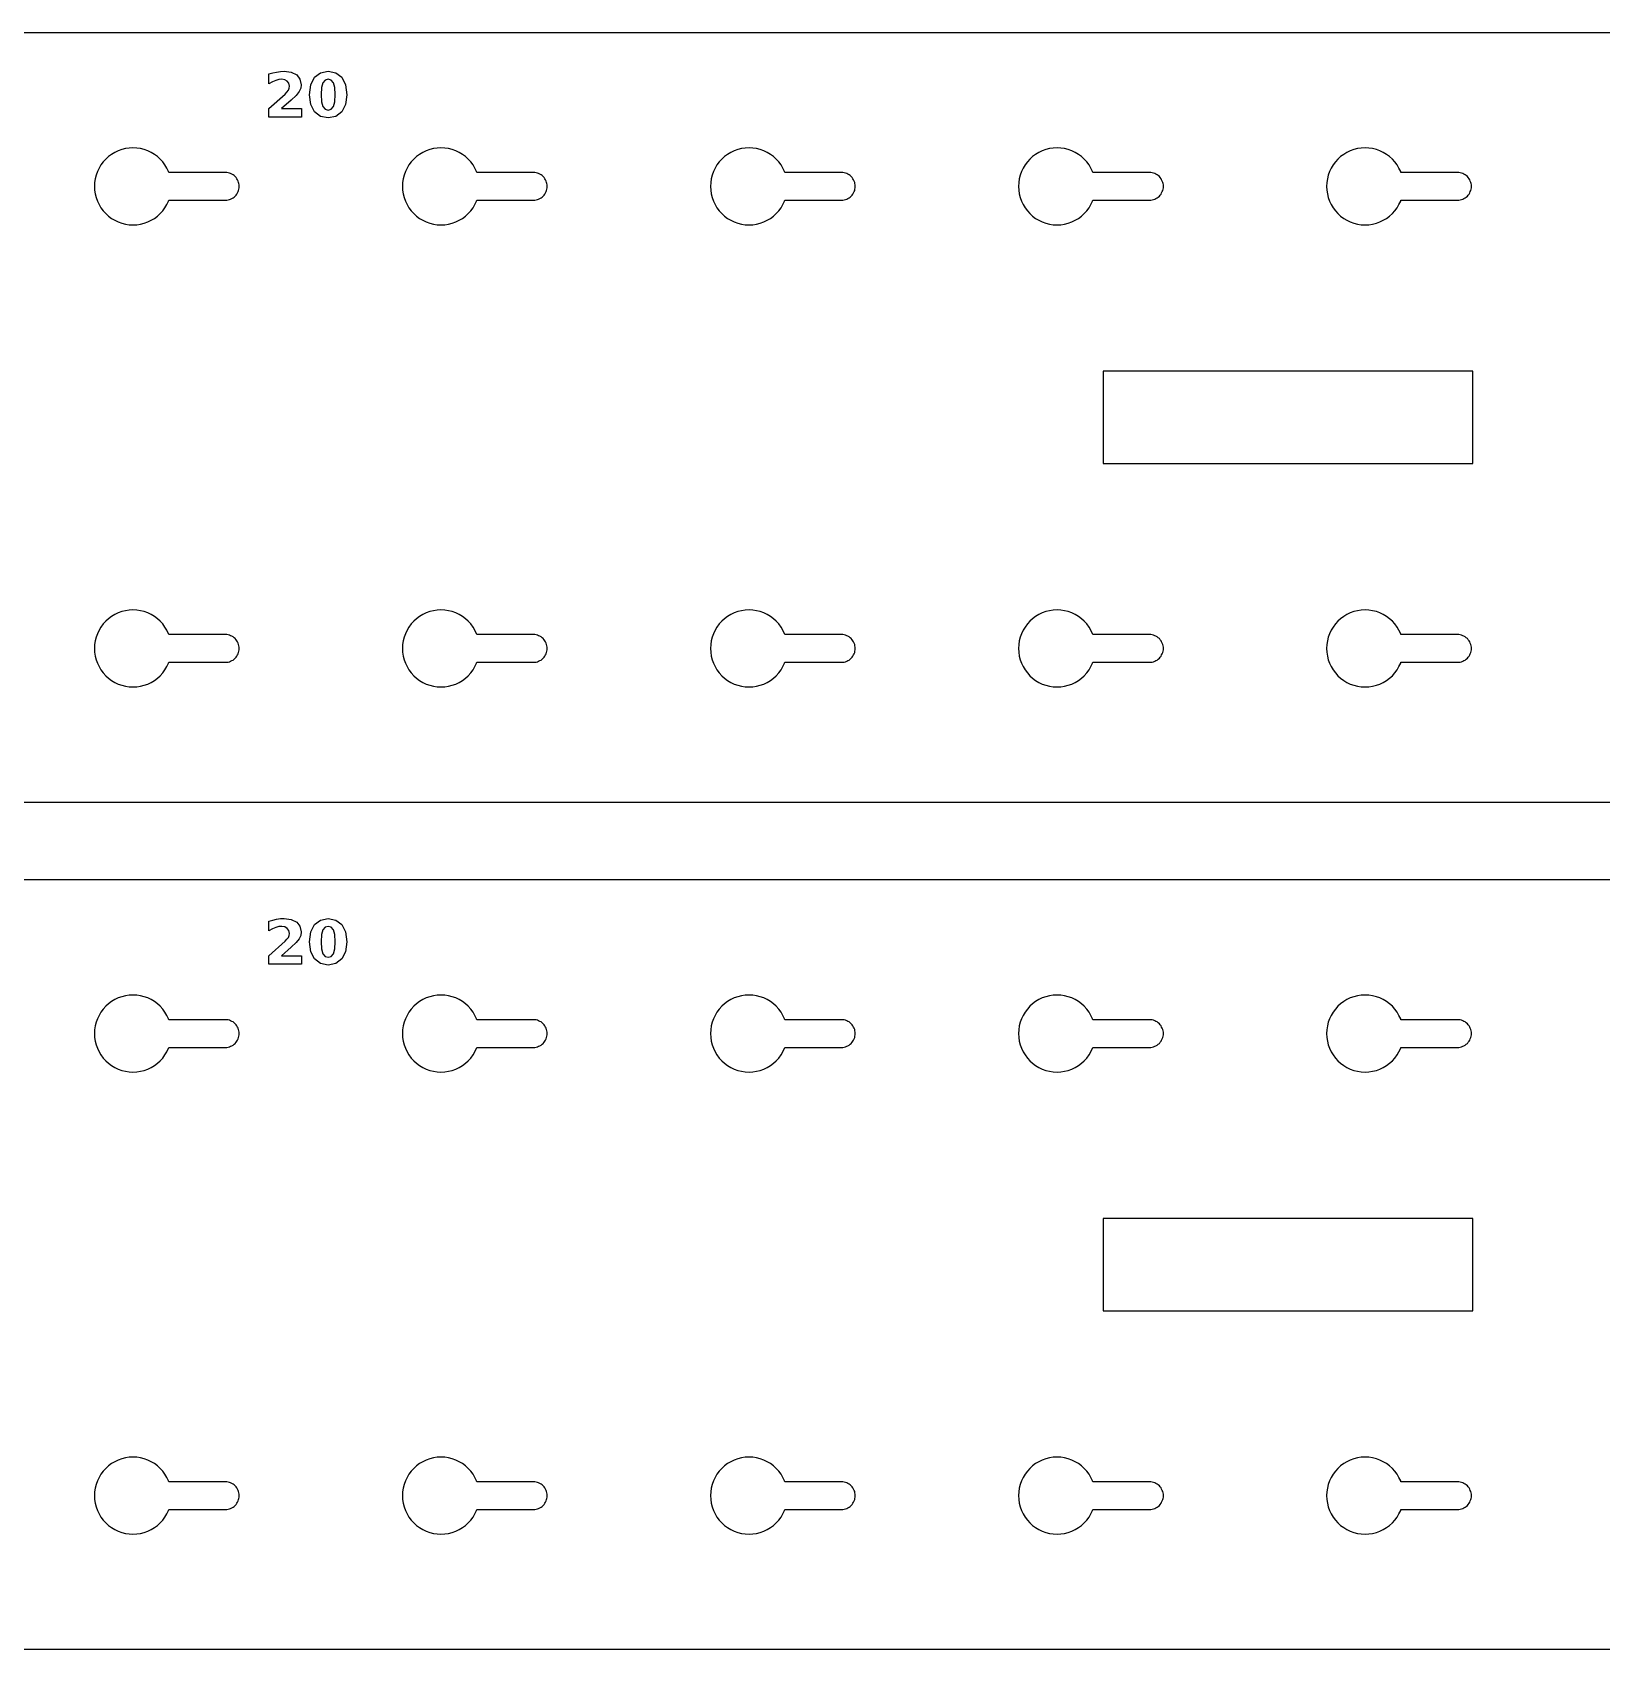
# Model space of a CAD drawing. Header units: millimetres. Extents: x 12 to 808, y 12 to 450.
# Drawn here: x 212 to 313.9, y 12.5 to 117.5 of the extents above; entities that cross this region are included whole.
import ezdxf

# ---------------------------------------------------------------- set-up
doc = ezdxf.new("R2010")
doc.units = ezdxf.units.MM
doc.layers.add('CUT', color=1, linetype='Continuous')
doc.layers.add('ENGRAVE', color=5, linetype='Continuous')

msp = doc.modelspace()

# ---------------------------------------------------------------- linework, layer by layer
at = {"layer": 'CUT', "color": 1}
for points in [[(12.5, 112.5), (18.5, 112.5), (18.5, 117.5), (758.5, 117.5), (758.5, 112.5), (764.5, 112.5), (764.5, 72.5), (758.5, 72.5), (758.5, 67.5), (18.5, 67.5), (18.5, 72.5), (12.5, 72.5)], [(220.09, 105.57), (220.27, 105.73), (220.43, 105.91), (220.58, 106.11), (220.7, 106.32), (220.81, 106.54), (220.83, 106.6), (224.5, 106.6), (224.59, 106.6), (224.68, 106.62), (224.76, 106.64), (224.84, 106.67), (224.92, 106.71), (225, 106.75), (225.07, 106.8), (225.14, 106.86), (225.2, 106.93), (225.25, 107), (225.29, 107.08), (225.33, 107.16), (225.36, 107.24), (225.38, 107.32), (225.4, 107.41), (225.4, 107.5), (225.4, 107.59), (225.38, 107.68), (225.36, 107.76), (225.33, 107.84), (225.29, 107.92), (225.25, 108), (225.2, 108.07), (225.14, 108.14), (225.07, 108.2), (225, 108.25), (224.92, 108.29), (224.84, 108.33), (224.76, 108.36), (224.68, 108.38), (224.59, 108.4), (224.5, 108.4), (220.83, 108.4), (220.81, 108.46), (220.7, 108.68), (220.58, 108.89), (220.43, 109.09), (220.27, 109.27), (220.09, 109.43), (219.89, 109.58), (219.68, 109.7), (219.46, 109.81), (219.23, 109.89), (218.99, 109.95), (218.75, 109.99), (218.5, 110), (218.25, 109.99), (218.01, 109.95), (217.77, 109.89), (217.54, 109.81), (217.32, 109.7), (217.11, 109.58), (216.91, 109.43), (216.73, 109.27), (216.57, 109.09), (216.42, 108.89), (216.3, 108.68), (216.19, 108.46), (216.11, 108.23), (216.05, 107.99), (216.01, 107.75), (216, 107.5), (216.01, 107.25), (216.05, 107.01), (216.11, 106.77), (216.19, 106.54), (216.3, 106.32), (216.42, 106.11), (216.57, 105.91), (216.73, 105.73), (216.91, 105.57), (217.11, 105.42), (217.32, 105.3), (217.54, 105.19), (217.77, 105.11), (218.01, 105.05), (218.25, 105.01), (218.5, 105), (218.75, 105.01), (218.99, 105.05), (219.23, 105.11), (219.46, 105.19), (219.68, 105.3), (219.89, 105.42)], [(239.89, 105.42), (240.09, 105.57), (240.27, 105.73), (240.43, 105.91), (240.58, 106.11), (240.7, 106.32), (240.81, 106.54), (240.83, 106.6), (244.5, 106.6), (244.59, 106.6), (244.68, 106.62), (244.76, 106.64), (244.84, 106.67), (244.92, 106.71), (245, 106.75), (245.07, 106.8), (245.14, 106.86), (245.2, 106.93), (245.25, 107), (245.29, 107.08), (245.33, 107.16), (245.36, 107.24), (245.38, 107.32), (245.4, 107.41), (245.4, 107.5), (245.4, 107.59), (245.38, 107.68), (245.36, 107.76), (245.33, 107.84), (245.29, 107.92), (245.25, 108), (245.2, 108.07), (245.14, 108.14), (245.07, 108.2), (245, 108.25), (244.92, 108.29), (244.84, 108.33), (244.76, 108.36), (244.68, 108.38), (244.59, 108.4), (244.5, 108.4), (240.83, 108.4), (240.81, 108.46), (240.7, 108.68), (240.58, 108.89), (240.43, 109.09), (240.27, 109.27), (240.09, 109.43), (239.89, 109.58), (239.68, 109.7), (239.46, 109.81), (239.23, 109.89), (238.99, 109.95), (238.75, 109.99), (238.5, 110), (238.25, 109.99), (238.01, 109.95), (237.77, 109.89), (237.54, 109.81), (237.32, 109.7), (237.11, 109.58), (236.91, 109.43), (236.73, 109.27), (236.57, 109.09), (236.42, 108.89), (236.3, 108.68), (236.19, 108.46), (236.11, 108.23), (236.05, 107.99), (236.01, 107.75), (236, 107.5), (236.01, 107.25), (236.05, 107.01), (236.11, 106.77), (236.19, 106.54), (236.3, 106.32), (236.42, 106.11), (236.57, 105.91), (236.73, 105.73), (236.91, 105.57), (237.11, 105.42), (237.32, 105.3), (237.54, 105.19), (237.77, 105.11), (238.01, 105.05), (238.25, 105.01), (238.5, 105), (238.75, 105.01), (238.99, 105.05), (239.23, 105.11), (239.46, 105.19), (239.68, 105.3)], [(260.09, 105.57), (260.27, 105.73), (260.43, 105.91), (260.58, 106.11), (260.7, 106.32), (260.81, 106.54), (260.83, 106.6), (264.5, 106.6), (264.59, 106.6), (264.68, 106.62), (264.76, 106.64), (264.84, 106.67), (264.92, 106.71), (265, 106.75), (265.07, 106.8), (265.14, 106.86), (265.2, 106.93), (265.25, 107), (265.29, 107.08), (265.33, 107.16), (265.36, 107.24), (265.38, 107.32), (265.4, 107.41), (265.4, 107.5), (265.4, 107.59), (265.38, 107.68), (265.36, 107.76), (265.33, 107.84), (265.29, 107.92), (265.25, 108), (265.2, 108.07), (265.14, 108.14), (265.07, 108.2), (265, 108.25), (264.92, 108.29), (264.84, 108.33), (264.76, 108.36), (264.68, 108.38), (264.59, 108.4), (264.5, 108.4), (260.83, 108.4), (260.81, 108.46), (260.7, 108.68), (260.58, 108.89), (260.43, 109.09), (260.27, 109.27), (260.09, 109.43), (259.89, 109.58), (259.68, 109.7), (259.46, 109.81), (259.23, 109.89), (258.99, 109.95), (258.75, 109.99), (258.5, 110), (258.25, 109.99), (258.01, 109.95), (257.77, 109.89), (257.54, 109.81), (257.32, 109.7), (257.11, 109.58), (256.91, 109.43), (256.73, 109.27), (256.57, 109.09), (256.42, 108.89), (256.3, 108.68), (256.19, 108.46), (256.11, 108.23), (256.05, 107.99), (256.01, 107.75), (256, 107.5), (256.01, 107.25), (256.05, 107.01), (256.11, 106.77), (256.19, 106.54), (256.3, 106.32), (256.42, 106.11), (256.57, 105.91), (256.73, 105.73), (256.91, 105.57), (257.11, 105.42), (257.32, 105.3), (257.54, 105.19), (257.77, 105.11), (258.01, 105.05), (258.25, 105.01), (258.5, 105), (258.75, 105.01), (258.99, 105.05), (259.23, 105.11), (259.46, 105.19), (259.68, 105.3), (259.89, 105.42)], [(280.09, 105.57), (280.27, 105.73), (280.43, 105.91), (280.58, 106.11), (280.7, 106.32), (280.81, 106.54), (280.83, 106.6), (284.5, 106.6), (284.59, 106.6), (284.68, 106.62), (284.76, 106.64), (284.84, 106.67), (284.92, 106.71), (285, 106.75), (285.07, 106.8), (285.14, 106.86), (285.2, 106.93), (285.25, 107), (285.29, 107.08), (285.33, 107.16), (285.36, 107.24), (285.38, 107.32), (285.4, 107.41), (285.4, 107.5), (285.4, 107.59), (285.38, 107.68), (285.36, 107.76), (285.33, 107.84), (285.29, 107.92), (285.25, 108), (285.2, 108.07), (285.14, 108.14), (285.07, 108.2), (285, 108.25), (284.92, 108.29), (284.84, 108.33), (284.76, 108.36), (284.68, 108.38), (284.59, 108.4), (284.5, 108.4), (280.83, 108.4), (280.81, 108.46), (280.7, 108.68), (280.58, 108.89), (280.43, 109.09), (280.27, 109.27), (280.09, 109.43), (279.89, 109.58), (279.68, 109.7), (279.46, 109.81), (279.23, 109.89), (278.99, 109.95), (278.75, 109.99), (278.5, 110), (278.25, 109.99), (278.01, 109.95), (277.77, 109.89), (277.54, 109.81), (277.32, 109.7), (277.11, 109.58), (276.91, 109.43), (276.73, 109.27), (276.57, 109.09), (276.42, 108.89), (276.3, 108.68), (276.19, 108.46), (276.11, 108.23), (276.05, 107.99), (276.01, 107.75), (276, 107.5), (276.01, 107.25), (276.05, 107.01), (276.11, 106.77), (276.19, 106.54), (276.3, 106.32), (276.42, 106.11), (276.57, 105.91), (276.73, 105.73), (276.91, 105.57), (277.11, 105.42), (277.32, 105.3), (277.54, 105.19), (277.77, 105.11), (278.01, 105.05), (278.25, 105.01), (278.5, 105), (278.75, 105.01), (278.99, 105.05), (279.23, 105.11), (279.46, 105.19), (279.68, 105.3), (279.89, 105.42)], [(299.89, 105.42), (300.09, 105.57), (300.27, 105.73), (300.43, 105.91), (300.58, 106.11), (300.7, 106.32), (300.81, 106.54), (300.83, 106.6), (304.5, 106.6), (304.59, 106.6), (304.68, 106.62), (304.76, 106.64), (304.84, 106.67), (304.92, 106.71), (305, 106.75), (305.07, 106.8), (305.14, 106.86), (305.2, 106.93), (305.25, 107), (305.29, 107.08), (305.33, 107.16), (305.36, 107.24), (305.38, 107.32), (305.4, 107.41), (305.4, 107.5), (305.4, 107.59), (305.38, 107.68), (305.36, 107.76), (305.33, 107.84), (305.29, 107.92), (305.25, 108), (305.2, 108.07), (305.14, 108.14), (305.07, 108.2), (305, 108.25), (304.92, 108.29), (304.84, 108.33), (304.76, 108.36), (304.68, 108.38), (304.59, 108.4), (304.5, 108.4), (300.83, 108.4), (300.81, 108.46), (300.7, 108.68), (300.58, 108.89), (300.43, 109.09), (300.27, 109.27), (300.09, 109.43), (299.89, 109.58), (299.68, 109.7), (299.46, 109.81), (299.23, 109.89), (298.99, 109.95), (298.75, 109.99), (298.5, 110), (298.25, 109.99), (298.01, 109.95), (297.77, 109.89), (297.54, 109.81), (297.32, 109.7), (297.11, 109.58), (296.91, 109.43), (296.73, 109.27), (296.57, 109.09), (296.42, 108.89), (296.3, 108.68), (296.19, 108.46), (296.11, 108.23), (296.05, 107.99), (296.01, 107.75), (296, 107.5), (296.01, 107.25), (296.05, 107.01), (296.11, 106.77), (296.19, 106.54), (296.3, 106.32), (296.42, 106.11), (296.57, 105.91), (296.73, 105.73), (296.91, 105.57), (297.11, 105.42), (297.32, 105.3), (297.54, 105.19), (297.77, 105.11), (298.01, 105.05), (298.25, 105.01), (298.5, 105), (298.75, 105.01), (298.99, 105.05), (299.23, 105.11), (299.46, 105.19), (299.68, 105.3)], [(281.5, 89.5), (305.5, 89.5), (305.5, 95.5), (281.5, 95.5)], [(220.09, 75.57), (220.27, 75.73), (220.43, 75.91), (220.58, 76.11), (220.7, 76.32), (220.81, 76.54), (220.83, 76.6), (224.5, 76.6), (224.59, 76.6), (224.68, 76.62), (224.76, 76.64), (224.84, 76.67), (224.92, 76.71), (225, 76.75), (225.07, 76.8), (225.14, 76.86), (225.2, 76.93), (225.25, 77), (225.29, 77.08), (225.33, 77.16), (225.36, 77.24), (225.38, 77.32), (225.4, 77.41), (225.4, 77.5), (225.4, 77.59), (225.38, 77.68), (225.36, 77.76), (225.33, 77.84), (225.29, 77.92), (225.25, 78), (225.2, 78.07), (225.14, 78.14), (225.07, 78.2), (225, 78.25), (224.92, 78.29), (224.84, 78.33), (224.76, 78.36), (224.68, 78.38), (224.59, 78.4), (224.5, 78.4), (220.83, 78.4), (220.81, 78.46), (220.7, 78.68), (220.58, 78.89), (220.43, 79.09), (220.27, 79.27), (220.09, 79.43), (219.89, 79.58), (219.68, 79.7), (219.46, 79.81), (219.23, 79.89), (218.99, 79.95), (218.75, 79.99), (218.5, 80), (218.25, 79.99), (218.01, 79.95), (217.77, 79.89), (217.54, 79.81), (217.32, 79.7), (217.11, 79.58), (216.91, 79.43), (216.73, 79.27), (216.57, 79.09), (216.42, 78.89), (216.3, 78.68), (216.19, 78.46), (216.11, 78.23), (216.05, 77.99), (216.01, 77.75), (216, 77.5), (216.01, 77.25), (216.05, 77.01), (216.11, 76.77), (216.19, 76.54), (216.3, 76.32), (216.42, 76.11), (216.57, 75.91), (216.73, 75.73), (216.91, 75.57), (217.11, 75.42), (217.32, 75.3), (217.54, 75.19), (217.77, 75.11), (218.01, 75.05), (218.25, 75.01), (218.5, 75), (218.75, 75.01), (218.99, 75.05), (219.23, 75.11), (219.46, 75.19), (219.68, 75.3), (219.89, 75.42)], [(240.09, 75.57), (240.27, 75.73), (240.43, 75.91), (240.58, 76.11), (240.7, 76.32), (240.81, 76.54), (240.83, 76.6), (244.5, 76.6), (244.59, 76.6), (244.68, 76.62), (244.76, 76.64), (244.84, 76.67), (244.92, 76.71), (245, 76.75), (245.07, 76.8), (245.14, 76.86), (245.2, 76.93), (245.25, 77), (245.29, 77.08), (245.33, 77.16), (245.36, 77.24), (245.38, 77.32), (245.4, 77.41), (245.4, 77.5), (245.4, 77.59), (245.38, 77.68), (245.36, 77.76), (245.33, 77.84), (245.29, 77.92), (245.25, 78), (245.2, 78.07), (245.14, 78.14), (245.07, 78.2), (245, 78.25), (244.92, 78.29), (244.84, 78.33), (244.76, 78.36), (244.68, 78.38), (244.59, 78.4), (244.5, 78.4), (240.83, 78.4), (240.81, 78.46), (240.7, 78.68), (240.58, 78.89), (240.43, 79.09), (240.27, 79.27), (240.09, 79.43), (239.89, 79.58), (239.68, 79.7), (239.46, 79.81), (239.23, 79.89), (238.99, 79.95), (238.75, 79.99), (238.5, 80), (238.25, 79.99), (238.01, 79.95), (237.77, 79.89), (237.54, 79.81), (237.32, 79.7), (237.11, 79.58), (236.91, 79.43), (236.73, 79.27), (236.57, 79.09), (236.42, 78.89), (236.3, 78.68), (236.19, 78.46), (236.11, 78.23), (236.05, 77.99), (236.01, 77.75), (236, 77.5), (236.01, 77.25), (236.05, 77.01), (236.11, 76.77), (236.19, 76.54), (236.3, 76.32), (236.42, 76.11), (236.57, 75.91), (236.73, 75.73), (236.91, 75.57), (237.11, 75.42), (237.32, 75.3), (237.54, 75.19), (237.77, 75.11), (238.01, 75.05), (238.25, 75.01), (238.5, 75), (238.75, 75.01), (238.99, 75.05), (239.23, 75.11), (239.46, 75.19), (239.68, 75.3), (239.89, 75.42)], [(260.09, 75.57), (260.27, 75.73), (260.43, 75.91), (260.58, 76.11), (260.7, 76.32), (260.81, 76.54), (260.83, 76.6), (264.5, 76.6), (264.59, 76.6), (264.68, 76.62), (264.76, 76.64), (264.84, 76.67), (264.92, 76.71), (265, 76.75), (265.07, 76.8), (265.14, 76.86), (265.2, 76.93), (265.25, 77), (265.29, 77.08), (265.33, 77.16), (265.36, 77.24), (265.38, 77.32), (265.4, 77.41), (265.4, 77.5), (265.4, 77.59), (265.38, 77.68), (265.36, 77.76), (265.33, 77.84), (265.29, 77.92), (265.25, 78), (265.2, 78.07), (265.14, 78.14), (265.07, 78.2), (265, 78.25), (264.92, 78.29), (264.84, 78.33), (264.76, 78.36), (264.68, 78.38), (264.59, 78.4), (264.5, 78.4), (260.83, 78.4), (260.81, 78.46), (260.7, 78.68), (260.58, 78.89), (260.43, 79.09), (260.27, 79.27), (260.09, 79.43), (259.89, 79.58), (259.68, 79.7), (259.46, 79.81), (259.23, 79.89), (258.99, 79.95), (258.75, 79.99), (258.5, 80), (258.25, 79.99), (258.01, 79.95), (257.77, 79.89), (257.54, 79.81), (257.32, 79.7), (257.11, 79.58), (256.91, 79.43), (256.73, 79.27), (256.57, 79.09), (256.42, 78.89), (256.3, 78.68), (256.19, 78.46), (256.11, 78.23), (256.05, 77.99), (256.01, 77.75), (256, 77.5), (256.01, 77.25), (256.05, 77.01), (256.11, 76.77), (256.19, 76.54), (256.3, 76.32), (256.42, 76.11), (256.57, 75.91), (256.73, 75.73), (256.91, 75.57), (257.11, 75.42), (257.32, 75.3), (257.54, 75.19), (257.77, 75.11), (258.01, 75.05), (258.25, 75.01), (258.5, 75), (258.75, 75.01), (258.99, 75.05), (259.23, 75.11), (259.46, 75.19), (259.68, 75.3), (259.89, 75.42)], [(279.89, 75.42), (280.09, 75.57), (280.27, 75.73), (280.43, 75.91), (280.58, 76.11), (280.7, 76.32), (280.81, 76.54), (280.83, 76.6), (284.5, 76.6), (284.59, 76.6), (284.68, 76.62), (284.76, 76.64), (284.84, 76.67), (284.92, 76.71), (285, 76.75), (285.07, 76.8), (285.14, 76.86), (285.2, 76.93), (285.25, 77), (285.29, 77.08), (285.33, 77.16), (285.36, 77.24), (285.38, 77.32), (285.4, 77.41), (285.4, 77.5), (285.4, 77.59), (285.38, 77.68), (285.36, 77.76), (285.33, 77.84), (285.29, 77.92), (285.25, 78), (285.2, 78.07), (285.14, 78.14), (285.07, 78.2), (285, 78.25), (284.92, 78.29), (284.84, 78.33), (284.76, 78.36), (284.68, 78.38), (284.59, 78.4), (284.5, 78.4), (280.83, 78.4), (280.81, 78.46), (280.7, 78.68), (280.58, 78.89), (280.43, 79.09), (280.27, 79.27), (280.09, 79.43), (279.89, 79.58), (279.68, 79.7), (279.46, 79.81), (279.23, 79.89), (278.99, 79.95), (278.75, 79.99), (278.5, 80), (278.25, 79.99), (278.01, 79.95), (277.77, 79.89), (277.54, 79.81), (277.32, 79.7), (277.11, 79.58), (276.91, 79.43), (276.73, 79.27), (276.57, 79.09), (276.42, 78.89), (276.3, 78.68), (276.19, 78.46), (276.11, 78.23), (276.05, 77.99), (276.01, 77.75), (276, 77.5), (276.01, 77.25), (276.05, 77.01), (276.11, 76.77), (276.19, 76.54), (276.3, 76.32), (276.42, 76.11), (276.57, 75.91), (276.73, 75.73), (276.91, 75.57), (277.11, 75.42), (277.32, 75.3), (277.54, 75.19), (277.77, 75.11), (278.01, 75.05), (278.25, 75.01), (278.5, 75), (278.75, 75.01), (278.99, 75.05), (279.23, 75.11), (279.46, 75.19), (279.68, 75.3)], [(300.09, 75.57), (300.27, 75.73), (300.43, 75.91), (300.58, 76.11), (300.7, 76.32), (300.81, 76.54), (300.83, 76.6), (304.5, 76.6), (304.59, 76.6), (304.68, 76.62), (304.76, 76.64), (304.84, 76.67), (304.92, 76.71), (305, 76.75), (305.07, 76.8), (305.14, 76.86), (305.2, 76.93), (305.25, 77), (305.29, 77.08), (305.33, 77.16), (305.36, 77.24), (305.38, 77.32), (305.4, 77.41), (305.4, 77.5), (305.4, 77.59), (305.38, 77.68), (305.36, 77.76), (305.33, 77.84), (305.29, 77.92), (305.25, 78), (305.2, 78.07), (305.14, 78.14), (305.07, 78.2), (305, 78.25), (304.92, 78.29), (304.84, 78.33), (304.76, 78.36), (304.68, 78.38), (304.59, 78.4), (304.5, 78.4), (300.83, 78.4), (300.81, 78.46), (300.7, 78.68), (300.58, 78.89), (300.43, 79.09), (300.27, 79.27), (300.09, 79.43), (299.89, 79.58), (299.68, 79.7), (299.46, 79.81), (299.23, 79.89), (298.99, 79.95), (298.75, 79.99), (298.5, 80), (298.25, 79.99), (298.01, 79.95), (297.77, 79.89), (297.54, 79.81), (297.32, 79.7), (297.11, 79.58), (296.91, 79.43), (296.73, 79.27), (296.57, 79.09), (296.42, 78.89), (296.3, 78.68), (296.19, 78.46), (296.11, 78.23), (296.05, 77.99), (296.01, 77.75), (296, 77.5), (296.01, 77.25), (296.05, 77.01), (296.11, 76.77), (296.19, 76.54), (296.3, 76.32), (296.42, 76.11), (296.57, 75.91), (296.73, 75.73), (296.91, 75.57), (297.11, 75.42), (297.32, 75.3), (297.54, 75.19), (297.77, 75.11), (298.01, 75.05), (298.25, 75.01), (298.5, 75), (298.75, 75.01), (298.99, 75.05), (299.23, 75.11), (299.46, 75.19), (299.68, 75.3), (299.89, 75.42)], [(12.5, 57.5), (18.5, 57.5), (18.5, 62.5), (758.5, 62.5), (758.5, 57.5), (764.5, 57.5), (764.5, 17.5), (758.5, 17.5), (758.5, 12.5), (18.5, 12.5), (18.5, 17.5), (12.5, 17.5)], [(220.09, 50.57), (220.27, 50.73), (220.43, 50.91), (220.58, 51.11), (220.7, 51.32), (220.81, 51.54), (220.83, 51.6), (224.5, 51.6), (224.59, 51.6), (224.68, 51.62), (224.76, 51.64), (224.84, 51.67), (224.92, 51.71), (225, 51.75), (225.07, 51.8), (225.14, 51.86), (225.2, 51.93), (225.25, 52), (225.29, 52.08), (225.33, 52.16), (225.36, 52.24), (225.38, 52.32), (225.4, 52.41), (225.4, 52.5), (225.4, 52.59), (225.38, 52.68), (225.36, 52.76), (225.33, 52.84), (225.29, 52.92), (225.25, 53), (225.2, 53.07), (225.14, 53.14), (225.07, 53.2), (225, 53.25), (224.92, 53.29), (224.84, 53.33), (224.76, 53.36), (224.68, 53.38), (224.59, 53.4), (224.5, 53.4), (220.83, 53.4), (220.81, 53.46), (220.7, 53.68), (220.58, 53.89), (220.43, 54.09), (220.27, 54.27), (220.09, 54.43), (219.89, 54.58), (219.68, 54.7), (219.46, 54.81), (219.23, 54.89), (218.99, 54.95), (218.75, 54.99), (218.5, 55), (218.25, 54.99), (218.01, 54.95), (217.77, 54.89), (217.54, 54.81), (217.32, 54.7), (217.11, 54.58), (216.91, 54.43), (216.73, 54.27), (216.57, 54.09), (216.42, 53.89), (216.3, 53.68), (216.19, 53.46), (216.11, 53.23), (216.05, 52.99), (216.01, 52.75), (216, 52.5), (216.01, 52.25), (216.05, 52.01), (216.11, 51.77), (216.19, 51.54), (216.3, 51.32), (216.42, 51.11), (216.57, 50.91), (216.73, 50.73), (216.91, 50.57), (217.11, 50.42), (217.32, 50.3), (217.54, 50.19), (217.77, 50.11), (218.01, 50.05), (218.25, 50.01), (218.5, 50), (218.75, 50.01), (218.99, 50.05), (219.23, 50.11), (219.46, 50.19), (219.68, 50.3), (219.89, 50.42)], [(239.89, 50.42), (240.09, 50.57), (240.27, 50.73), (240.43, 50.91), (240.58, 51.11), (240.7, 51.32), (240.81, 51.54), (240.83, 51.6), (244.5, 51.6), (244.59, 51.6), (244.68, 51.62), (244.76, 51.64), (244.84, 51.67), (244.92, 51.71), (245, 51.75), (245.07, 51.8), (245.14, 51.86), (245.2, 51.93), (245.25, 52), (245.29, 52.08), (245.33, 52.16), (245.36, 52.24), (245.38, 52.32), (245.4, 52.41), (245.4, 52.5), (245.4, 52.59), (245.38, 52.68), (245.36, 52.76), (245.33, 52.84), (245.29, 52.92), (245.25, 53), (245.2, 53.07), (245.14, 53.14), (245.07, 53.2), (245, 53.25), (244.92, 53.29), (244.84, 53.33), (244.76, 53.36), (244.68, 53.38), (244.59, 53.4), (244.5, 53.4), (240.83, 53.4), (240.81, 53.46), (240.7, 53.68), (240.58, 53.89), (240.43, 54.09), (240.27, 54.27), (240.09, 54.43), (239.89, 54.58), (239.68, 54.7), (239.46, 54.81), (239.23, 54.89), (238.99, 54.95), (238.75, 54.99), (238.5, 55), (238.25, 54.99), (238.01, 54.95), (237.77, 54.89), (237.54, 54.81), (237.32, 54.7), (237.11, 54.58), (236.91, 54.43), (236.73, 54.27), (236.57, 54.09), (236.42, 53.89), (236.3, 53.68), (236.19, 53.46), (236.11, 53.23), (236.05, 52.99), (236.01, 52.75), (236, 52.5), (236.01, 52.25), (236.05, 52.01), (236.11, 51.77), (236.19, 51.54), (236.3, 51.32), (236.42, 51.11), (236.57, 50.91), (236.73, 50.73), (236.91, 50.57), (237.11, 50.42), (237.32, 50.3), (237.54, 50.19), (237.77, 50.11), (238.01, 50.05), (238.25, 50.01), (238.5, 50), (238.75, 50.01), (238.99, 50.05), (239.23, 50.11), (239.46, 50.19), (239.68, 50.3)], [(260.09, 50.57), (260.27, 50.73), (260.43, 50.91), (260.58, 51.11), (260.7, 51.32), (260.81, 51.54), (260.83, 51.6), (264.5, 51.6), (264.59, 51.6), (264.68, 51.62), (264.76, 51.64), (264.84, 51.67), (264.92, 51.71), (265, 51.75), (265.07, 51.8), (265.14, 51.86), (265.2, 51.93), (265.25, 52), (265.29, 52.08), (265.33, 52.16), (265.36, 52.24), (265.38, 52.32), (265.4, 52.41), (265.4, 52.5), (265.4, 52.59), (265.38, 52.68), (265.36, 52.76), (265.33, 52.84), (265.29, 52.92), (265.25, 53), (265.2, 53.07), (265.14, 53.14), (265.07, 53.2), (265, 53.25), (264.92, 53.29), (264.84, 53.33), (264.76, 53.36), (264.68, 53.38), (264.59, 53.4), (264.5, 53.4), (260.83, 53.4), (260.81, 53.46), (260.7, 53.68), (260.58, 53.89), (260.43, 54.09), (260.27, 54.27), (260.09, 54.43), (259.89, 54.58), (259.68, 54.7), (259.46, 54.81), (259.23, 54.89), (258.99, 54.95), (258.75, 54.99), (258.5, 55), (258.25, 54.99), (258.01, 54.95), (257.77, 54.89), (257.54, 54.81), (257.32, 54.7), (257.11, 54.58), (256.91, 54.43), (256.73, 54.27), (256.57, 54.09), (256.42, 53.89), (256.3, 53.68), (256.19, 53.46), (256.11, 53.23), (256.05, 52.99), (256.01, 52.75), (256, 52.5), (256.01, 52.25), (256.05, 52.01), (256.11, 51.77), (256.19, 51.54), (256.3, 51.32), (256.42, 51.11), (256.57, 50.91), (256.73, 50.73), (256.91, 50.57), (257.11, 50.42), (257.32, 50.3), (257.54, 50.19), (257.77, 50.11), (258.01, 50.05), (258.25, 50.01), (258.5, 50), (258.75, 50.01), (258.99, 50.05), (259.23, 50.11), (259.46, 50.19), (259.68, 50.3), (259.89, 50.42)], [(280.09, 50.57), (280.27, 50.73), (280.43, 50.91), (280.58, 51.11), (280.7, 51.32), (280.81, 51.54), (280.83, 51.6), (284.5, 51.6), (284.59, 51.6), (284.68, 51.62), (284.76, 51.64), (284.84, 51.67), (284.92, 51.71), (285, 51.75), (285.07, 51.8), (285.14, 51.86), (285.2, 51.93), (285.25, 52), (285.29, 52.08), (285.33, 52.16), (285.36, 52.24), (285.38, 52.32), (285.4, 52.41), (285.4, 52.5), (285.4, 52.59), (285.38, 52.68), (285.36, 52.76), (285.33, 52.84), (285.29, 52.92), (285.25, 53), (285.2, 53.07), (285.14, 53.14), (285.07, 53.2), (285, 53.25), (284.92, 53.29), (284.84, 53.33), (284.76, 53.36), (284.68, 53.38), (284.59, 53.4), (284.5, 53.4), (280.83, 53.4), (280.81, 53.46), (280.7, 53.68), (280.58, 53.89), (280.43, 54.09), (280.27, 54.27), (280.09, 54.43), (279.89, 54.58), (279.68, 54.7), (279.46, 54.81), (279.23, 54.89), (278.99, 54.95), (278.75, 54.99), (278.5, 55), (278.25, 54.99), (278.01, 54.95), (277.77, 54.89), (277.54, 54.81), (277.32, 54.7), (277.11, 54.58), (276.91, 54.43), (276.73, 54.27), (276.57, 54.09), (276.42, 53.89), (276.3, 53.68), (276.19, 53.46), (276.11, 53.23), (276.05, 52.99), (276.01, 52.75), (276, 52.5), (276.01, 52.25), (276.05, 52.01), (276.11, 51.77), (276.19, 51.54), (276.3, 51.32), (276.42, 51.11), (276.57, 50.91), (276.73, 50.73), (276.91, 50.57), (277.11, 50.42), (277.32, 50.3), (277.54, 50.19), (277.77, 50.11), (278.01, 50.05), (278.25, 50.01), (278.5, 50), (278.75, 50.01), (278.99, 50.05), (279.23, 50.11), (279.46, 50.19), (279.68, 50.3), (279.89, 50.42)], [(299.89, 50.42), (300.09, 50.57), (300.27, 50.73), (300.43, 50.91), (300.58, 51.11), (300.7, 51.32), (300.81, 51.54), (300.83, 51.6), (304.5, 51.6), (304.59, 51.6), (304.68, 51.62), (304.76, 51.64), (304.84, 51.67), (304.92, 51.71), (305, 51.75), (305.07, 51.8), (305.14, 51.86), (305.2, 51.93), (305.25, 52), (305.29, 52.08), (305.33, 52.16), (305.36, 52.24), (305.38, 52.32), (305.4, 52.41), (305.4, 52.5), (305.4, 52.59), (305.38, 52.68), (305.36, 52.76), (305.33, 52.84), (305.29, 52.92), (305.25, 53), (305.2, 53.07), (305.14, 53.14), (305.07, 53.2), (305, 53.25), (304.92, 53.29), (304.84, 53.33), (304.76, 53.36), (304.68, 53.38), (304.59, 53.4), (304.5, 53.4), (300.83, 53.4), (300.81, 53.46), (300.7, 53.68), (300.58, 53.89), (300.43, 54.09), (300.27, 54.27), (300.09, 54.43), (299.89, 54.58), (299.68, 54.7), (299.46, 54.81), (299.23, 54.89), (298.99, 54.95), (298.75, 54.99), (298.5, 55), (298.25, 54.99), (298.01, 54.95), (297.77, 54.89), (297.54, 54.81), (297.32, 54.7), (297.11, 54.58), (296.91, 54.43), (296.73, 54.27), (296.57, 54.09), (296.42, 53.89), (296.3, 53.68), (296.19, 53.46), (296.11, 53.23), (296.05, 52.99), (296.01, 52.75), (296, 52.5), (296.01, 52.25), (296.05, 52.01), (296.11, 51.77), (296.19, 51.54), (296.3, 51.32), (296.42, 51.11), (296.57, 50.91), (296.73, 50.73), (296.91, 50.57), (297.11, 50.42), (297.32, 50.3), (297.54, 50.19), (297.77, 50.11), (298.01, 50.05), (298.25, 50.01), (298.5, 50), (298.75, 50.01), (298.99, 50.05), (299.23, 50.11), (299.46, 50.19), (299.68, 50.3)], [(281.5, 34.5), (305.5, 34.5), (305.5, 40.5), (281.5, 40.5)], [(220.09, 20.57), (220.27, 20.73), (220.43, 20.91), (220.58, 21.11), (220.7, 21.32), (220.81, 21.54), (220.83, 21.6), (224.5, 21.6), (224.59, 21.6), (224.68, 21.62), (224.76, 21.64), (224.84, 21.67), (224.92, 21.71), (225, 21.75), (225.07, 21.8), (225.14, 21.86), (225.2, 21.93), (225.25, 22), (225.29, 22.08), (225.33, 22.16), (225.36, 22.24), (225.38, 22.32), (225.4, 22.41), (225.4, 22.5), (225.4, 22.59), (225.38, 22.68), (225.36, 22.76), (225.33, 22.84), (225.29, 22.92), (225.25, 23), (225.2, 23.07), (225.14, 23.14), (225.07, 23.2), (225, 23.25), (224.92, 23.29), (224.84, 23.33), (224.76, 23.36), (224.68, 23.38), (224.59, 23.4), (224.5, 23.4), (220.83, 23.4), (220.81, 23.46), (220.7, 23.68), (220.58, 23.89), (220.43, 24.09), (220.27, 24.27), (220.09, 24.43), (219.89, 24.58), (219.68, 24.7), (219.46, 24.81), (219.23, 24.89), (218.99, 24.95), (218.75, 24.99), (218.5, 25), (218.25, 24.99), (218.01, 24.95), (217.77, 24.89), (217.54, 24.81), (217.32, 24.7), (217.11, 24.58), (216.91, 24.43), (216.73, 24.27), (216.57, 24.09), (216.42, 23.89), (216.3, 23.68), (216.19, 23.46), (216.11, 23.23), (216.05, 22.99), (216.01, 22.75), (216, 22.5), (216.01, 22.25), (216.05, 22.01), (216.11, 21.77), (216.19, 21.54), (216.3, 21.32), (216.42, 21.11), (216.57, 20.91), (216.73, 20.73), (216.91, 20.57), (217.11, 20.42), (217.32, 20.3), (217.54, 20.19), (217.77, 20.11), (218.01, 20.05), (218.25, 20.01), (218.5, 20), (218.75, 20.01), (218.99, 20.05), (219.23, 20.11), (219.46, 20.19), (219.68, 20.3), (219.89, 20.42)], [(240.09, 20.57), (240.27, 20.73), (240.43, 20.91), (240.58, 21.11), (240.7, 21.32), (240.81, 21.54), (240.83, 21.6), (244.5, 21.6), (244.59, 21.6), (244.68, 21.62), (244.76, 21.64), (244.84, 21.67), (244.92, 21.71), (245, 21.75), (245.07, 21.8), (245.14, 21.86), (245.2, 21.93), (245.25, 22), (245.29, 22.08), (245.33, 22.16), (245.36, 22.24), (245.38, 22.32), (245.4, 22.41), (245.4, 22.5), (245.4, 22.59), (245.38, 22.68), (245.36, 22.76), (245.33, 22.84), (245.29, 22.92), (245.25, 23), (245.2, 23.07), (245.14, 23.14), (245.07, 23.2), (245, 23.25), (244.92, 23.29), (244.84, 23.33), (244.76, 23.36), (244.68, 23.38), (244.59, 23.4), (244.5, 23.4), (240.83, 23.4), (240.81, 23.46), (240.7, 23.68), (240.58, 23.89), (240.43, 24.09), (240.27, 24.27), (240.09, 24.43), (239.89, 24.58), (239.68, 24.7), (239.46, 24.81), (239.23, 24.89), (238.99, 24.95), (238.75, 24.99), (238.5, 25), (238.25, 24.99), (238.01, 24.95), (237.77, 24.89), (237.54, 24.81), (237.32, 24.7), (237.11, 24.58), (236.91, 24.43), (236.73, 24.27), (236.57, 24.09), (236.42, 23.89), (236.3, 23.68), (236.19, 23.46), (236.11, 23.23), (236.05, 22.99), (236.01, 22.75), (236, 22.5), (236.01, 22.25), (236.05, 22.01), (236.11, 21.77), (236.19, 21.54), (236.3, 21.32), (236.42, 21.11), (236.57, 20.91), (236.73, 20.73), (236.91, 20.57), (237.11, 20.42), (237.32, 20.3), (237.54, 20.19), (237.77, 20.11), (238.01, 20.05), (238.25, 20.01), (238.5, 20), (238.75, 20.01), (238.99, 20.05), (239.23, 20.11), (239.46, 20.19), (239.68, 20.3), (239.89, 20.42)], [(260.09, 20.57), (260.27, 20.73), (260.43, 20.91), (260.58, 21.11), (260.7, 21.32), (260.81, 21.54), (260.83, 21.6), (264.5, 21.6), (264.59, 21.6), (264.68, 21.62), (264.76, 21.64), (264.84, 21.67), (264.92, 21.71), (265, 21.75), (265.07, 21.8), (265.14, 21.86), (265.2, 21.93), (265.25, 22), (265.29, 22.08), (265.33, 22.16), (265.36, 22.24), (265.38, 22.32), (265.4, 22.41), (265.4, 22.5), (265.4, 22.59), (265.38, 22.68), (265.36, 22.76), (265.33, 22.84), (265.29, 22.92), (265.25, 23), (265.2, 23.07), (265.14, 23.14), (265.07, 23.2), (265, 23.25), (264.92, 23.29), (264.84, 23.33), (264.76, 23.36), (264.68, 23.38), (264.59, 23.4), (264.5, 23.4), (260.83, 23.4), (260.81, 23.46), (260.7, 23.68), (260.58, 23.89), (260.43, 24.09), (260.27, 24.27), (260.09, 24.43), (259.89, 24.58), (259.68, 24.7), (259.46, 24.81), (259.23, 24.89), (258.99, 24.95), (258.75, 24.99), (258.5, 25), (258.25, 24.99), (258.01, 24.95), (257.77, 24.89), (257.54, 24.81), (257.32, 24.7), (257.11, 24.58), (256.91, 24.43), (256.73, 24.27), (256.57, 24.09), (256.42, 23.89), (256.3, 23.68), (256.19, 23.46), (256.11, 23.23), (256.05, 22.99), (256.01, 22.75), (256, 22.5), (256.01, 22.25), (256.05, 22.01), (256.11, 21.77), (256.19, 21.54), (256.3, 21.32), (256.42, 21.11), (256.57, 20.91), (256.73, 20.73), (256.91, 20.57), (257.11, 20.42), (257.32, 20.3), (257.54, 20.19), (257.77, 20.11), (258.01, 20.05), (258.25, 20.01), (258.5, 20), (258.75, 20.01), (258.99, 20.05), (259.23, 20.11), (259.46, 20.19), (259.68, 20.3), (259.89, 20.42)], [(279.89, 20.42), (280.09, 20.57), (280.27, 20.73), (280.43, 20.91), (280.58, 21.11), (280.7, 21.32), (280.81, 21.54), (280.83, 21.6), (284.5, 21.6), (284.59, 21.6), (284.68, 21.62), (284.76, 21.64), (284.84, 21.67), (284.92, 21.71), (285, 21.75), (285.07, 21.8), (285.14, 21.86), (285.2, 21.93), (285.25, 22), (285.29, 22.08), (285.33, 22.16), (285.36, 22.24), (285.38, 22.32), (285.4, 22.41), (285.4, 22.5), (285.4, 22.59), (285.38, 22.68), (285.36, 22.76), (285.33, 22.84), (285.29, 22.92), (285.25, 23), (285.2, 23.07), (285.14, 23.14), (285.07, 23.2), (285, 23.25), (284.92, 23.29), (284.84, 23.33), (284.76, 23.36), (284.68, 23.38), (284.59, 23.4), (284.5, 23.4), (280.83, 23.4), (280.81, 23.46), (280.7, 23.68), (280.58, 23.89), (280.43, 24.09), (280.27, 24.27), (280.09, 24.43), (279.89, 24.58), (279.68, 24.7), (279.46, 24.81), (279.23, 24.89), (278.99, 24.95), (278.75, 24.99), (278.5, 25), (278.25, 24.99), (278.01, 24.95), (277.77, 24.89), (277.54, 24.81), (277.32, 24.7), (277.11, 24.58), (276.91, 24.43), (276.73, 24.27), (276.57, 24.09), (276.42, 23.89), (276.3, 23.68), (276.19, 23.46), (276.11, 23.23), (276.05, 22.99), (276.01, 22.75), (276, 22.5), (276.01, 22.25), (276.05, 22.01), (276.11, 21.77), (276.19, 21.54), (276.3, 21.32), (276.42, 21.11), (276.57, 20.91), (276.73, 20.73), (276.91, 20.57), (277.11, 20.42), (277.32, 20.3), (277.54, 20.19), (277.77, 20.11), (278.01, 20.05), (278.25, 20.01), (278.5, 20), (278.75, 20.01), (278.99, 20.05), (279.23, 20.11), (279.46, 20.19), (279.68, 20.3)], [(300.09, 20.57), (300.27, 20.73), (300.43, 20.91), (300.58, 21.11), (300.7, 21.32), (300.81, 21.54), (300.83, 21.6), (304.5, 21.6), (304.59, 21.6), (304.68, 21.62), (304.76, 21.64), (304.84, 21.67), (304.92, 21.71), (305, 21.75), (305.07, 21.8), (305.14, 21.86), (305.2, 21.93), (305.25, 22), (305.29, 22.08), (305.33, 22.16), (305.36, 22.24), (305.38, 22.32), (305.4, 22.41), (305.4, 22.5), (305.4, 22.59), (305.38, 22.68), (305.36, 22.76), (305.33, 22.84), (305.29, 22.92), (305.25, 23), (305.2, 23.07), (305.14, 23.14), (305.07, 23.2), (305, 23.25), (304.92, 23.29), (304.84, 23.33), (304.76, 23.36), (304.68, 23.38), (304.59, 23.4), (304.5, 23.4), (300.83, 23.4), (300.81, 23.46), (300.7, 23.68), (300.58, 23.89), (300.43, 24.09), (300.27, 24.27), (300.09, 24.43), (299.89, 24.58), (299.68, 24.7), (299.46, 24.81), (299.23, 24.89), (298.99, 24.95), (298.75, 24.99), (298.5, 25), (298.25, 24.99), (298.01, 24.95), (297.77, 24.89), (297.54, 24.81), (297.32, 24.7), (297.11, 24.58), (296.91, 24.43), (296.73, 24.27), (296.57, 24.09), (296.42, 23.89), (296.3, 23.68), (296.19, 23.46), (296.11, 23.23), (296.05, 22.99), (296.01, 22.75), (296, 22.5), (296.01, 22.25), (296.05, 22.01), (296.11, 21.77), (296.19, 21.54), (296.3, 21.32), (296.42, 21.11), (296.57, 20.91), (296.73, 20.73), (296.91, 20.57), (297.11, 20.42), (297.32, 20.3), (297.54, 20.19), (297.77, 20.11), (298.01, 20.05), (298.25, 20.01), (298.5, 20), (298.75, 20.01), (298.99, 20.05), (299.23, 20.11), (299.46, 20.19), (299.68, 20.3), (299.89, 20.42)]]:
    msp.add_lwpolyline(points, close=True, dxfattribs=at)
at = {"layer": 'ENGRAVE', "color": 5}
for points in [[(228.15, 112.55), (229.44, 112.55), (229.44, 112), (227.32, 112), (227.32, 112.55), (228.38, 113.49), (228.5, 113.62), (228.59, 113.74), (228.64, 113.87), (228.66, 114), (228.63, 114.19), (228.52, 114.33), (228.36, 114.42), (228.16, 114.45), (227.97, 114.44), (227.77, 114.38), (227.56, 114.29), (227.32, 114.16), (227.32, 114.8), (227.58, 114.87), (227.83, 114.92), (228.07, 114.96), (228.31, 114.97), (228.78, 114.91), (229.13, 114.74), (229.34, 114.46), (229.42, 114.1), (229.39, 113.87), (229.29, 113.65), (229.1, 113.41), (228.78, 113.1)], [(232.38, 113.45), (232.3, 112.81), (232.06, 112.34), (231.68, 112.04), (231.18, 111.94), (230.67, 112.04), (230.29, 112.34), (230.05, 112.81), (229.97, 113.45), (230.05, 114.1), (230.29, 114.58), (230.67, 114.87), (231.18, 114.97), (231.68, 114.87), (232.06, 114.58), (232.3, 114.1)], [(231.62, 113.46), (231.6, 113.93), (231.52, 114.23), (231.38, 114.4), (231.18, 114.45), (230.97, 114.4), (230.83, 114.23), (230.75, 113.93), (230.73, 113.46), (230.75, 112.99), (230.83, 112.68), (230.97, 112.51), (231.18, 112.45), (231.38, 112.51), (231.52, 112.68), (231.6, 112.99)], [(228.15, 57.55), (229.44, 57.55), (229.44, 57), (227.32, 57), (227.32, 57.55), (228.38, 58.49), (228.5, 58.62), (228.59, 58.74), (228.64, 58.87), (228.66, 59), (228.63, 59.19), (228.52, 59.33), (228.36, 59.42), (228.16, 59.45), (227.97, 59.44), (227.77, 59.38), (227.56, 59.29), (227.32, 59.16), (227.32, 59.8), (227.58, 59.87), (227.83, 59.92), (228.07, 59.96), (228.31, 59.97), (228.78, 59.91), (229.13, 59.74), (229.34, 59.46), (229.42, 59.1), (229.39, 58.87), (229.29, 58.65), (229.1, 58.41), (228.78, 58.1)], [(232.38, 58.45), (232.3, 57.81), (232.06, 57.34), (231.68, 57.04), (231.18, 56.94), (230.67, 57.04), (230.29, 57.34), (230.05, 57.81), (229.97, 58.45), (230.05, 59.1), (230.29, 59.58), (230.67, 59.87), (231.18, 59.97), (231.68, 59.87), (232.06, 59.58), (232.3, 59.1)], [(231.62, 58.46), (231.6, 58.93), (231.52, 59.23), (231.38, 59.4), (231.18, 59.45), (230.97, 59.4), (230.83, 59.23), (230.75, 58.93), (230.73, 58.46), (230.75, 57.99), (230.83, 57.68), (230.97, 57.51), (231.18, 57.45), (231.38, 57.51), (231.52, 57.68), (231.6, 57.99)]]:
    msp.add_lwpolyline(points, close=True, dxfattribs=at)

doc.saveas('drawing.dxf')
